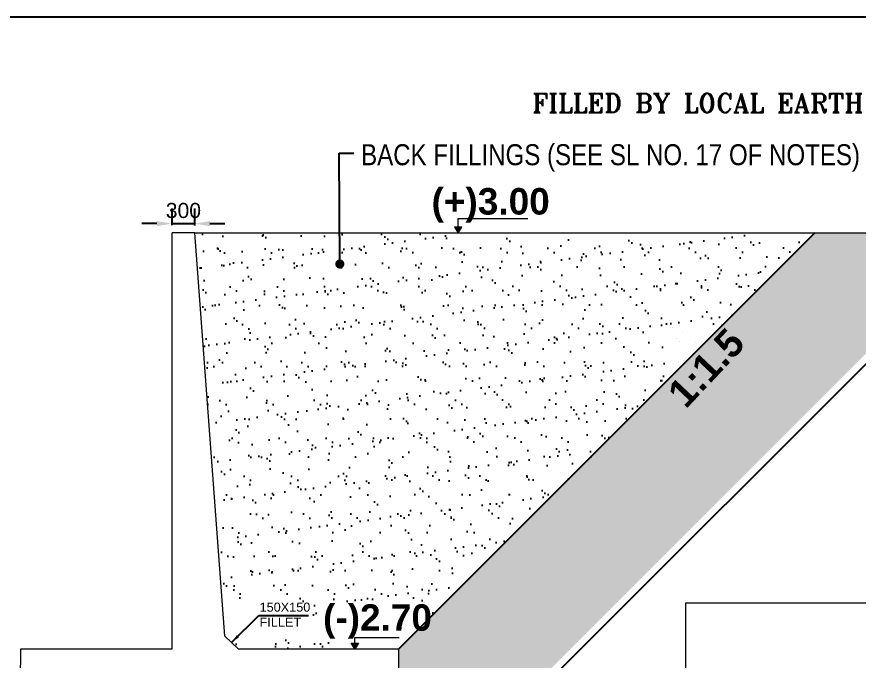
# Model space of a CAD drawing. Extents: x -426260 to 2055400, y -4304674 to -305611.
# Drawn here: x 1014226 to 1025362, y -1909576 to -1901055 of the extents above; entities that cross this region are included whole.
import ezdxf

# ---------------------------------------------------------------- set-up
doc = ezdxf.new("R2010")
doc.units = 0
doc.header["$LTSCALE"] = 300
doc.header["$MEASUREMENT"] = 0
doc.header["$PDMODE"] = 3
doc.layers.get('0').update_dxf_attribs({"linetype": 'CONTINUOUS'})
doc.layers.get('DEFPOINTS').update_dxf_attribs({"linetype": 'CONTINUOUS'})
doc.layers.add('Dim', color=7, linetype='CONTINUOUS', lineweight=9)
doc.layers.add('HATCH', color=252, linetype='CONTINUOUS', lineweight=5)
for name, color, linetype in [('LINE', 7, 'CONTINUOUS'), ('TEXT', 10, 'CONTINUOUS'), ('TXT', 7, 'CONTINUOUS')]:
    doc.layers.add(name, color=color, linetype=linetype)
doc.styles.add('Arial', font='arial.ttf')
doc.styles.add('BIG', font='ROMANT.SHX')
doc.styles.add('DIM', font='isocp3.shx')
doc.dimstyles.new('dim_100', dxfattribs={"dimtxt": 200, "dimasz": 200, "dimexe": 200, "dimexo": 100, "dimgap": 70, "dimtad": 1, "dimdec": 0, "dimzin": 0, "dimdsep": 46, "dimtxsty": 'DIM', "dimcen": 150, "dimclrd": 5, "dimclre": 5, "dimclrt": 7, "dimadec": 0, "dimazin": 0, "dimtfac": 1, "dimtdec": 0, "dimtmove": 0, "dimatfit": 3, "dimfxl": 20, "dimtolj": 1, "dimtzin": 0, "dimarcsym": 0})
doc.dimstyles.new('dim_250', dxfattribs={"dimtxt": 500, "dimasz": 500, "dimexe": 500, "dimexo": 100, "dimgap": 150, "dimtad": 1, "dimdec": 0, "dimzin": 0, "dimdsep": 46, "dimtxsty": 'Arial', "dimcen": 350, "dimclrd": 5, "dimclre": 5, "dimclrt": 7, "dimadec": 0, "dimazin": 0, "dimtfac": 1, "dimtdec": 0, "dimtmove": 0, "dimatfit": 3, "dimfxl": 500, "dimfxlon": 1, "dimtolj": 1, "dimtzin": 0, "dimarcsym": 0})
doc.dimstyles.new('dim_60', dxfattribs={"dimtxt": 120, "dimasz": 120, "dimexe": 60, "dimexo": 60, "dimgap": 50, "dimtad": 1, "dimdec": 0, "dimzin": 0, "dimdsep": 46, "dimtxsty": 'DIM', "dimcen": 0.09, "dimclrd": 5, "dimclre": 5, "dimclrt": 7, "dimadec": 0, "dimazin": 0, "dimtfac": 1, "dimtdec": 0, "dimtmove": 0, "dimatfit": 3, "dimfxl": 1, "dimtolj": 1, "dimtzin": 0, "dimarcsym": 0})

# ---------------------------------------------------------------- blocks, each defined once
blk = doc.blocks.new('*D111')
at = {"layer": 'DEFPOINTS', "color": 0, "ltscale": 50, "transparency": 16777216}
for p in [(1016578, -1903790), (1016278, -1903909), (1016578, -1903914)]:
    blk.add_point(p, dxfattribs=at)
at = {"layer": 'HATCH', "color": 5, "lineweight": -2, "ltscale": 50, "transparency": 16777216}
for p, q in [((1016278, -1903809), (1016278, -1903590)), ((1016578, -1903814), (1016578, -1903590)), ((1016078, -1903790), (1015878, -1903790)), ((1016278, -1903790), (1016578, -1903790)), ((1016778, -1903790), (1016978, -1903790))]:
    blk.add_line(p, q, dxfattribs=at)
at = {"layer": 'HATCH', "color": 5, "ltscale": 50, "transparency": 16777216}
for points in [[(1016078, -1903756), (1016078, -1903823), (1016278, -1903790)], [(1016778, -1903756), (1016778, -1903823), (1016578, -1903790)]]:
    blk.add_solid(points, dxfattribs=at)
at = {"layer": 'HATCH', "color": 7, "ltscale": 50, "transparency": 16777216, "insert": (1016428, -1903617), "char_height": 200, "attachment_point": 5, "style": 'Arial'}
blk.add_mtext('\\A1;300', dxfattribs=at)

msp = doc.modelspace()

# ---------------------------------------------------------------- hatches: boundary and pattern name
at = {"layer": 'Dim', "ltscale": 500}
h = msp.add_hatch(color=15, dxfattribs=at)
h.dxf.hatch_style = 1
h.paths.add_polyline_path([(1020061.1, -1903838.1), (1020110.9, -1903838.1), (1020061.1, -1903912)])
h.paths.add_polyline_path([(1020011.4, -1903838.1), (1020061.1, -1903838.1), (1020061.1, -1903912)])
h = msp.add_hatch(color=15, dxfattribs=at)
h.dxf.hatch_style = 1
h.paths.add_polyline_path([(1018694.5, -1909338.5), (1018644.8, -1909338.5), (1018694.5, -1909412.4)])
h.paths.add_polyline_path([(1018744.2, -1909338.5), (1018694.5, -1909338.5), (1018694.5, -1909412.4)])
at = {"layer": 'LINE', "ltscale": 50}
h = msp.add_hatch(dxfattribs=at)
h.set_pattern_fill('AR-SAND', color=4, scale=200, style=0)
h.set_pattern_definition([(37.5, (-16845.33, -437238.2), (-12.59867, 385.364754), [0, -304, 0, -340, 0, -325]), (7.5, (-16845.33, -437238.2), (353.95534, 564.42921), [0, -164, 0, -274, 0, -105]), (327.5, (-17091.33, -437238.2), (622.82837, 1.13181), [0, -100, 0, -360, 0, -470]), (317.5, (-17091.33, -437238.2), (601.22532, 175.53511), [0, -50, 0, -236, 0, -270])])
h.paths.add_polyline_path([(1024778.1, -1903912), (1016578.1, -1903919.5), (1016984.4, -1909254.1), (1017151, -1909412.4), (1018694.5, -1909412.4), (1018644.8, -1909338.5), (1018744.2, -1909338.5), (1018694.5, -1909412.4), (1019277.7, -1909412.4)])
h.paths.add_polyline_path([(1018475.6, -1909412.4), (1019277.7, -1909412.4), (1019592.1, -1908783.6), (1018475.6, -1908783.6)], flags=17)
h.paths.add_polyline_path([(1016977.7, -1909247.7), (1017988.1, -1909197.8), (1017988.1, -1908750.6), (1016940.9, -1908757.3)], flags=17)
at = {"layer": 'LINE', "lineweight": 9, "ltscale": 50}
h = msp.add_hatch(dxfattribs=at)
h.set_pattern_fill('AR-SAND', color=0, scale=80, style=0)
h.set_pattern_definition([(37.5, (-16845.33, -437238.19), (-5.039469, 154.1459015), [0, -121.6, 0, -136, 0, -130]), (7.5, (-16845.33, -437238.19), (141.582136, 225.771685), [0, -65.6, 0, -109.6, 0, -42]), (327.5, (-16943.73, -437238.19), (249.131349, 0.452724), [0, -40, 0, -144, 0, -188]), (317.5, (-16943.73, -437238.19), (240.490128, 70.214045), [0, -20, 0, -94.4, 0, -108])])
h.paths.add_polyline_path([(1019448, -1909957.1), (1019448, -1909617.4), (1019200.7, -1909617.4), (1019200.7, -1909957.1)], flags=9)
h.paths.add_polyline_path([(1023214.4, -1905984.5), (1023574.2, -1905631.8), (1023285.7, -1905337.5), (1022925.9, -1905690.1)], flags=24)
h.paths.add_polyline_path([(1022155.6, -1908804.3), (1027047.9, -1903912), (1024778.1, -1903912), (1019277.7, -1909412.4), (1019277.7, -1909946.3), (1020181.1, -1909946.3), (1020181.1, -1908804.3)])
h.paths.add_polyline_path([(1021013.5, -1909946.3), (1022155.6, -1908804.3), (1020181.1, -1908804.3), (1020181.1, -1909946.3)])

# ---------------------------------------------------------------- linework, layer by layer
at = {"color": 7, "lineweight": 15}
for p, q in [((1016577.5, -1903912), (1016277.5, -1903912)), ((1016277.5, -1909412.4), (1016277.5, -1903912)), ((1016977.7, -1909247.7), (1016577.5, -1903912)), ((1016977.7, -1909247.7), (1017151, -1909412.4)), ((1014270.4, -1910537.2), (1014277.5, -1909412.4)), ((1014277.5, -1909412.4), (1016277.5, -1909412.4)), ((1016277.5, -1909412.4), (1016277.5, -1909412.4)), ((1017151, -1909412.4), (1019277.7, -1909412.4)), ((1019277.7, -1910237.2), (1019277.7, -1909412.4))]:
    msp.add_line(p, q, dxfattribs=at)
at = {"layer": 'Dim', "ltscale": 500}
msp.add_line((1023068.8, -1908804.3), (1028814.5, -1908804.3, 0), dxfattribs=at)
for points in [[(1020061.1, -1903838.1), (1020061.1, -1903723), (1020981.8, -1903723)], [(1023068.8, -1910503.1), (1023068.8, -1908804.3)], [(1018694.5, -1909338.5), (1018694.5, -1909262.6), (1019279.3, -1909262.6)]]:
    msp.add_lwpolyline(points, dxfattribs=at)
for points in [[(1020061.1, -1903912), (1020110.9, -1903838.1), (1020011.4, -1903838.1)], [(1018694.5, -1909412.4), (1018644.8, -1909338.5), (1018744.2, -1909338.5)]]:
    msp.add_lwpolyline(points, close=True, dxfattribs=at)
at = {"layer": 'HATCH', "color": 5, "ltscale": 50}
msp.add_lwpolyline([(1016577.5, -1903912), (1028954, -1903912)], dxfattribs=at)
at = {"layer": 'LINE'}
msp.add_lwpolyline([(1066456.6, -1941928.1), (1008655.8, -1941928.1), (1008655.8, -1901054.6), (1066456.6, -1901054.6)], close=True, dxfattribs=at)
for points in [[(1024778.1, -1903912), (1019277.7, -1909412.4)], [(1027184.8, -1903912), (1019993.7, -1911103.1)]]:
    msp.add_lwpolyline(points, dxfattribs=at)

# ---------------------------------------------------------------- texts
at = {"layer": 'LINE', "char_height": 250, "width": 11058.005, "attachment_point": 8, "style": 'BIG'}
for s, insert in [('\\pxqc;FILLED BY LOCAL EARTH', (1023228.7, -1902320.3)), ('\\pxqc;\\P{\\fArial Narrow|b0|i0|c0|p34;\\H1.1111x;\\C7;BACK FILLINGS (SEE SL NO. 17 OF NOTES)}', (1022075.5, -1903100.7))]:
    msp.add_mtext(s, dxfattribs=dict(at, insert=insert))
at = {"layer": 'TEXT', "ltscale": 500, "insert": (1023339.8, -1905696.7), "char_height": 368.794, "width": 1223.642, "attachment_point": 5, "rotation": 46.6755, "style": 'Arial'}
msp.add_mtext('{\\fArial|b1|i0|c0|p34;\\C6;1:1.5}', dxfattribs=at)
at = {"layer": 'TXT', "color": 0, "char_height": 350, "width": 683.017, "attachment_point": 5, "style": 'Arial'}
for s, insert in [('{\\fArial|b1|i0|c0|p34;\\C6;(+)3.00}', (1020490.3, -1903547.4)), ('{\\fArial|b1|i0|c0|p34;\\C6;(-)2.70}', (1018994.7, -1909052))]:
    msp.add_mtext(s, dxfattribs=dict(at, insert=insert))
at = {"layer": 'TXT', "color": 0, "insert": (1017435, -1908962), "char_height": 120, "attachment_point": 4, "style": 'Arial'}
msp.add_mtext('150X150\\PFILLET', dxfattribs=at)

# ---------------------------------------------------------------- dimensions: what is measured, and where the dimension line sits
at = {"layer": 'HATCH', "ltscale": 50}
dim = msp.add_linear_dim(base=(1016577.5, -1903789.6), p1=(1016277.5, -1903909.2), p2=(1016577.5, -1903913.8), angle=180, dimstyle='dim_100', override={"dimtxsty": 'Arial', "dimtmove": 1}, dxfattribs=at)
dim.commit()
dim.dimension.update_dxf_attribs({"geometry": '*D111', "text_midpoint": (1016427.5, -1903789.6), "dimtype": 160})

# ---------------------------------------------------------------- leaders
at = {"color": 0, "ltscale": 50}
msp.add_leader([(1018495.8, -1904323.9), (1018487.4, -1902859.5), (1018679.9, -1902859.5)], dimstyle='dim_250', override={"dimasz": 120, "dimgap": 150, "dimtad": 0, "dimldrblk": 'Dot'}, dxfattribs=at)
at = {"layer": 'LINE'}
msp.add_leader([(1017064.3, -1909330.1), (1017423.6, -1908972.1), (1018080, -1908972.1)], dimstyle='dim_60', dxfattribs=at)

doc.saveas('drawing.dxf')
